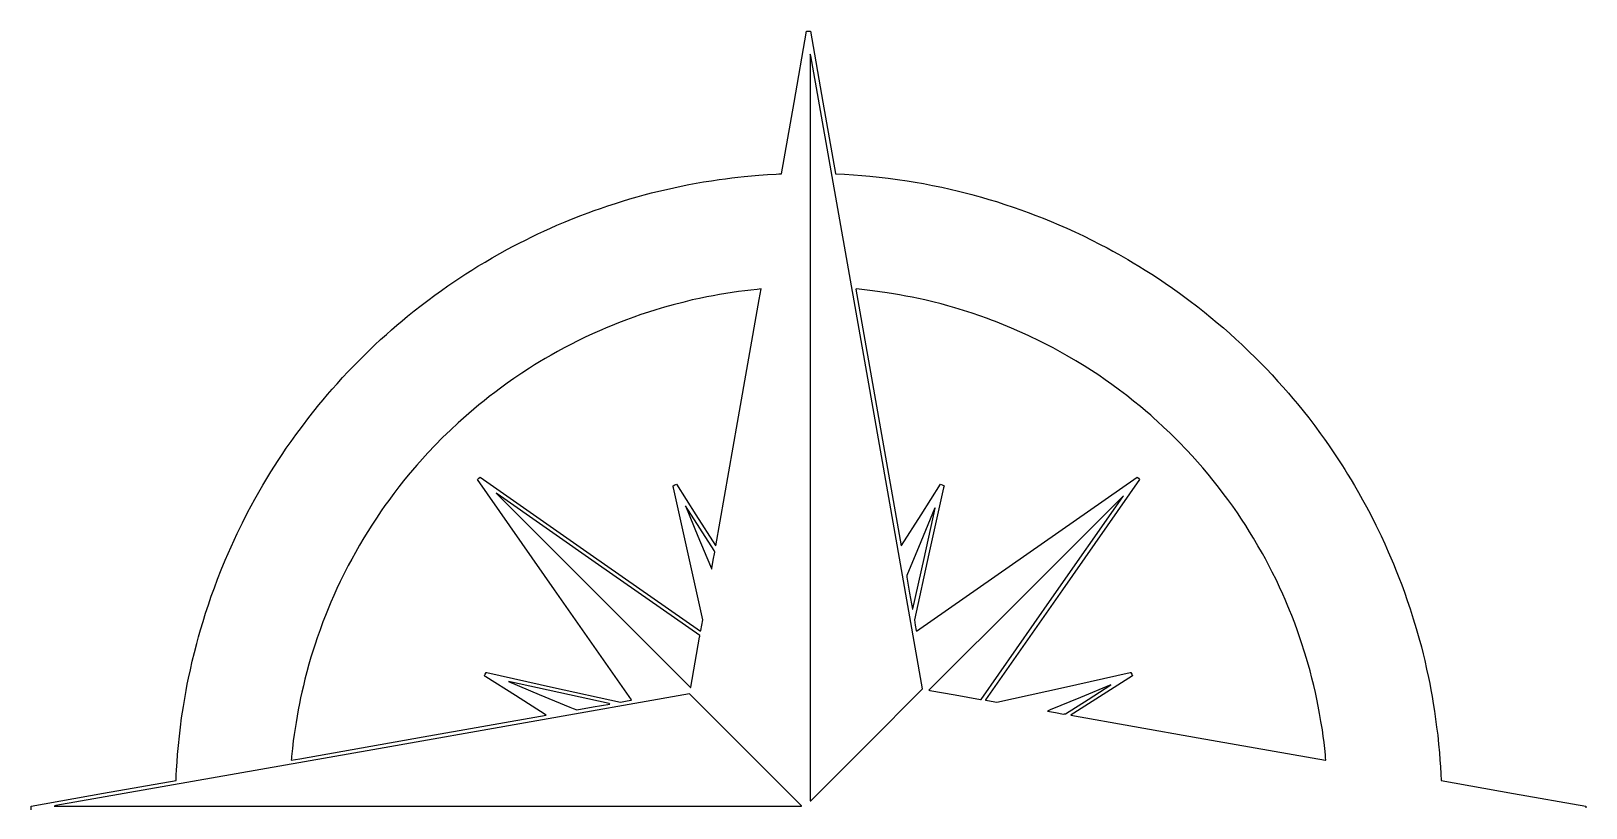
# Model space of a CAD drawing. Extents: x -56 to 56, y -56 to 56.
# Drawn here: x -55.8 to 56.1, y 0.1 to 56 of the extents above; entities that cross this region are included whole.
import ezdxf

# ---------------------------------------------------------------- set-up
doc = ezdxf.new("R2010")
doc.units = 0

msp = doc.modelspace()

# ---------------------------------------------------------------- linework, layer by layer
at = {"layer": 'Layer 1'}
for p, q in [((-0.895798, 50.9082), (0.009773, 56.04054)), ((0.009773, 56.04054), (0.142276, 56.0405)), ((0.142276, 56.0405), (0.274818, 56.0405)), ((0.274818, 56.0405), (1.178927, 50.91248)), ((0.26888, 54.37616), (0.267022, 27.50616)), ((0.290272, 54.31496), (0.26888, 54.37616)), ((0.311664, 54.25376), (0.290272, 54.31496)), ((4.331354, 31.46956), (0.311664, 54.25376)), ((-1.801373, 45.77583), (-0.895798, 50.9082)), ((1.178927, 50.91248), (2.083044, 45.78448)), ((-10.083352, 44.64554), (-9.551226, 44.76844)), ((-9.551226, 44.76844), (-9.006347, 44.87959)), ((-9.006347, 44.87959), (-8.461466, 44.99073)), ((-8.461466, 44.99073), (-7.935202, 45.08603)), ((-7.935202, 45.08603), (-7.408938, 45.18133)), ((-7.408938, 45.18133), (-6.845958, 45.26803)), ((-6.845958, 45.26803), (-6.282977, 45.35473)), ((-6.282977, 45.35473), (-5.830145, 45.41513)), ((-5.830145, 45.41513), (-5.377314, 45.47563)), ((-5.377314, 45.47563), (-4.93672, 45.52553)), ((-4.93672, 45.52553), (-4.496127, 45.57543)), ((-4.496127, 45.57543), (-3.957624, 45.62413)), ((-3.957624, 45.62413), (-3.419122, 45.67283)), ((-3.419122, 45.67283), (-2.807188, 45.71053)), ((-2.807188, 45.71053), (-2.195252, 45.74823)), ((-2.195252, 45.74823), (-1.998314, 45.76203)), ((-1.998314, 45.76203), (-1.801373, 45.77583)), ((2.083044, 45.78448), (2.086764, 45.77848)), ((2.086764, 45.77848), (2.090484, 45.77248)), ((2.090484, 45.77248), (2.737898, 45.73478)), ((2.737898, 45.73478), (3.385321, 45.69708)), ((3.385321, 45.69708), (3.972779, 45.64768)), ((3.972779, 45.64768), (4.560237, 45.59828)), ((4.560237, 45.59828), (5.221125, 45.52428)), ((5.221125, 45.52428), (5.882013, 45.45028)), ((5.882013, 45.45028), (6.555144, 45.35458)), ((6.555144, 45.35458), (7.228276, 45.25898)), ((7.228276, 45.25898), (7.815735, 45.15897)), ((7.815735, 45.15897), (8.403184, 45.05897)), ((8.403184, 45.05897), (9.064239, 44.92677)), ((9.064239, 44.92677), (9.725285, 44.79455)), ((9.725285, 44.79455), (10.32482, 44.65635)), ((-14.287087, 43.46044), (-13.748583, 43.64075)), ((-13.748583, 43.64075), (-13.234559, 43.79878)), ((-13.234559, 43.79878), (-12.720533, 43.95681)), ((-12.720533, 43.95681), (-12.193807, 44.10449)), ((-12.193807, 44.10449), (-11.667078, 44.25216)), ((-11.667078, 44.25216), (-11.141279, 44.3874)), ((-11.141279, 44.3874), (-10.615477, 44.52264)), ((-10.615477, 44.52264), (-10.083352, 44.64554)), ((10.32482, 44.65635), (10.924364, 44.51813)), ((10.924364, 44.51813), (11.401671, 44.39617)), ((11.401671, 44.39617), (11.87898, 44.27422)), ((11.87898, 44.27422), (12.233896, 44.17582)), ((12.233896, 44.17582), (12.588823, 44.07742)), ((12.588823, 44.07742), (13.121864, 43.92057)), ((13.121864, 43.92057), (13.654913, 43.76372)), ((13.654913, 43.76372), (14.260069, 43.56498)), ((-17.371239, 42.30253), (-16.783782, 42.54736)), ((-16.783782, 42.54736), (-16.245278, 42.75488)), ((-16.245278, 42.75488), (-15.706776, 42.96238)), ((-15.706776, 42.96238), (-15.266182, 43.12125)), ((-15.266182, 43.12125), (-14.82559, 43.28015)), ((-14.82559, 43.28015), (-14.287087, 43.46044)), ((14.260069, 43.56498), (14.865226, 43.36624)), ((14.865226, 43.36624), (15.408972, 43.17334)), ((15.408972, 43.17334), (15.952718, 42.98045)), ((15.952718, 42.98045), (16.48751, 42.77492)), ((16.48751, 42.77492), (17.022292, 42.5694)), ((17.022292, 42.5694), (17.585145, 42.33658)), ((-19.770026, 41.22584), (-19.329431, 41.43354)), ((-19.329431, 41.43354), (-18.888838, 41.64123)), ((-18.888838, 41.64123), (-18.423768, 41.84947)), ((-18.423768, 41.84947), (-17.958698, 42.0577)), ((-17.958698, 42.0577), (-17.371239, 42.30253)), ((17.585145, 42.33658), (18.148006, 42.10377)), ((18.148006, 42.10377), (18.721814, 41.84754)), ((18.721814, 41.84754), (19.29563, 41.59133)), ((19.29563, 41.59133), (19.913946, 41.29297)), ((-22.058662, 40.02555), (-21.507918, 40.33174)), ((-21.507918, 40.33174), (-21.091803, 40.55223)), ((-21.091803, 40.55223), (-20.675688, 40.77272)), ((-20.675688, 40.77272), (-20.222855, 40.99929)), ((-20.222855, 40.99929), (-19.770026, 41.22584)), ((19.913946, 41.29297), (20.532262, 40.99463)), ((20.532262, 40.99463), (21.07662, 40.71201)), ((21.07662, 40.71201), (21.620986, 40.4294)), ((21.620986, 40.4294), (22.024857, 40.20848)), ((-23.637454, 39.10644), (-23.123429, 39.4129)), ((-23.123429, 39.4129), (-22.609402, 39.71937)), ((-22.609402, 39.71937), (-22.058662, 40.02555)), ((22.024857, 40.20848), (22.428735, 39.98757)), ((22.428735, 39.98757), (22.771418, 39.79122)), ((22.771418, 39.79122), (23.11411, 39.59488)), ((23.11411, 39.59488), (23.505746, 39.36158)), ((23.505746, 39.36158), (23.897381, 39.12828)), ((-25.791465, 37.70415), (-25.142813, 38.13678)), ((-25.142813, 38.13678), (-24.494162, 38.56942)), ((-24.494162, 38.56942), (-24.065807, 38.83794)), ((-24.065807, 38.83794), (-23.637454, 39.10644)), ((23.897381, 39.12828), (24.362456, 38.83551)), ((24.362456, 38.83551), (24.827522, 38.54275)), ((24.827522, 38.54275), (25.317074, 38.21879)), ((25.317074, 38.21879), (25.806617, 37.89485)), ((-27.234153, 36.6558), (-26.740693, 37.02726)), ((-26.740693, 37.02726), (-26.266079, 37.3657)), ((-26.266079, 37.3657), (-25.791465, 37.70415)), ((-7.164, 36.90828), (-7.690263, 36.79629)), ((-6.711168, 36.99318), (-7.164, 36.90828)), ((-6.258336, 37.07808), (-6.711168, 36.99318)), ((-5.805505, 37.15198), (-6.258336, 37.07808)), ((-5.352673, 37.22588), (-5.805505, 37.15198)), ((-4.899841, 37.28698), (-5.352673, 37.22588)), ((-4.447009, 37.34808), (-4.899841, 37.28698)), ((-3.994178, 37.39768), (-4.447009, 37.34808)), ((-3.541346, 37.44728), (-3.994178, 37.39768)), ((-3.403686, 37.46218), (-3.541346, 37.44728)), ((-3.266024, 37.47708), (-3.403686, 37.46218)), ((-3.397914, 36.72643), (-3.331969, 37.10176)), ((-3.331969, 37.10176), (-3.266024, 37.47708)), ((3.571998, 37.46964), (3.552738, 37.46164)), ((3.552738, 37.46164), (5.182248, 28.22963)), ((3.591258, 37.47764), (3.571998, 37.46964)), ((4.173864, 37.41394), (3.591258, 37.47764)), ((4.756469, 37.35004), (4.173864, 37.41394)), ((5.28274, 37.27644), (4.756469, 37.35004)), ((5.809002, 37.20294), (5.28274, 37.27644)), ((6.249592, 37.12984), (5.809002, 37.20294)), ((6.69019, 37.05674), (6.249592, 37.12984)), ((7.143021, 36.97034), (6.69019, 37.05674)), ((7.595854, 36.88394), (7.143021, 36.97034)), ((25.806617, 37.89485), (26.320645, 37.53469)), ((26.320645, 37.53469), (26.834673, 37.17454)), ((26.834673, 37.17454), (27.495561, 36.67747)), ((-28.704276, 35.50794), (-28.215944, 35.89613)), ((-28.215944, 35.89613), (-27.727613, 36.28432)), ((-27.727613, 36.28432), (-27.234153, 36.6558)), ((-11.374115, 35.80693), (-11.912617, 35.63148)), ((-10.83561, 35.98238), (-11.374115, 35.80693)), ((-10.211437, 36.16252), (-10.83561, 35.98238)), ((-9.587263, 36.34265), (-10.211437, 36.16252)), ((-8.901896, 36.51347), (-9.587263, 36.34265)), ((-8.216528, 36.6843), (-8.901896, 36.51347)), ((-7.690263, 36.79629), (-8.216528, 36.6843)), ((-4.962334, 27.86157), (-3.397914, 36.72643)), ((8.048685, 36.78664), (7.595854, 36.88394)), ((8.501517, 36.68934), (8.048685, 36.78664)), ((9.088976, 36.54447), (8.501517, 36.68934)), ((9.676434, 36.39959), (9.088976, 36.54447)), ((10.165976, 36.2632), (9.676434, 36.39959)), ((10.655528, 36.1268), (10.165976, 36.2632)), ((11.279696, 35.93244), (10.655528, 36.1268)), ((11.903874, 35.73807), (11.279696, 35.93244)), ((27.495561, 36.67747), (28.15645, 36.18041)), ((28.15645, 36.18041), (28.624313, 35.80474)), ((28.624313, 35.80474), (29.092184, 35.42906)), ((-29.841476, 34.53819), (-29.463076, 34.86975)), ((-29.463076, 34.86975), (-29.083675, 35.18884)), ((-29.083675, 35.18884), (-28.704276, 35.50794)), ((-14.409311, 34.67569), (-14.727519, 34.54093)), ((-14.091106, 34.81044), (-14.409311, 34.67569)), ((-13.515886, 35.03748), (-14.091106, 34.81044)), ((-12.940667, 35.26452), (-13.515886, 35.03748)), ((-12.426641, 35.448), (-12.940667, 35.26452)), ((-11.912617, 35.63148), (-12.426641, 35.448)), ((12.454613, 35.54461), (11.903874, 35.73807)), ((13.005352, 35.35114), (12.454613, 35.54461)), ((13.299081, 35.24079), (13.005352, 35.35114)), ((13.59281, 35.13044), (13.299081, 35.24079)), ((14.168034, 34.89864), (13.59281, 35.13044)), ((14.74325, 34.66686), (14.168034, 34.89864)), ((29.092184, 35.42906), (29.541108, 35.04966)), ((29.541108, 35.04966), (29.990032, 34.67025)), ((29.990032, 34.67025), (30.437122, 34.27182)), ((-31.054106, 33.45029), (-30.636991, 33.82847)), ((-30.636991, 33.82847), (-30.219877, 34.20665)), ((-30.219877, 34.20665), (-29.841476, 34.53819)), ((-16.440937, 33.74921), (-16.942723, 33.48998)), ((-15.914671, 33.99794), (-16.440937, 33.74921)), ((-15.388408, 34.24669), (-15.914671, 33.99794)), ((-15.057963, 34.39381), (-15.388408, 34.24669)), ((-14.727519, 34.54093), (-15.057963, 34.39381)), ((15.342952, 34.40077), (14.74325, 34.66686)), ((15.942644, 34.13469), (15.342952, 34.40077)), ((16.836075, 33.68879), (15.942644, 34.13469)), ((17.729496, 33.24289), (16.836075, 33.68879)), ((30.437122, 34.27182), (30.884213, 33.87337)), ((30.884213, 33.87337), (31.307178, 33.4781)), ((-32.96767, 31.53861), (-32.010888, 32.49445)), ((-32.010888, 32.49445), (-31.054106, 33.45029)), ((-18.790766, 32.47137), (-19.206882, 32.22694)), ((-18.374651, 32.71581), (-18.790766, 32.47137)), ((-17.90958, 32.97329), (-18.374651, 32.71581)), ((-17.444509, 33.23078), (-17.90958, 32.97329)), ((-16.942723, 33.48998), (-17.444509, 33.23078)), ((18.243524, 32.95684), (17.729496, 33.24289)), ((18.757543, 32.67078), (18.243524, 32.95684)), ((19.369377, 32.30358), (18.757543, 32.67078)), ((31.307178, 33.4781), (31.730152, 33.08283)), ((31.730152, 33.08283), (32.391041, 32.4197)), ((-33.369951, 31.09802), (-32.96767, 31.53861)), ((-20.479707, 31.41452), (-21.042687, 31.04176)), ((-19.916726, 31.78727), (-20.479707, 31.41452)), ((-19.561804, 32.00709), (-19.916726, 31.78727)), ((-19.206882, 32.22694), (-19.561804, 32.00709)), ((8.351034, 8.68536), (4.331354, 31.46956)), ((19.9812, 31.93638), (19.369377, 32.30358)), ((20.499998, 31.59915), (19.9812, 31.93638)), ((21.018795, 31.26194), (20.499998, 31.59915)), ((32.391041, 32.4197), (33.05193, 31.7566)), ((33.05193, 31.7566), (33.481813, 31.29195)), ((-34.457072, 29.87415), (-34.114654, 30.26578)), ((-34.114654, 30.26578), (-33.772234, 30.65742)), ((-33.772234, 30.65742), (-33.369951, 31.09802)), ((-22.021783, 30.34305), (-22.42566, 30.03592)), ((-21.532234, 30.69241), (-22.021783, 30.34305)), ((-21.042687, 31.04176), (-21.532234, 30.69241)), ((21.491437, 30.93224), (21.018795, 31.26194)), ((21.964088, 30.60255), (21.491437, 30.93224)), ((22.502592, 30.20043), (21.964088, 30.60255)), ((23.041088, 29.79832), (22.502592, 30.20043)), ((33.481813, 31.29195), (33.911706, 30.82731)), ((33.911706, 30.82731), (34.289608, 30.39896)), ((34.289608, 30.39896), (34.667519, 29.9706)), ((-35.434926, 28.68698), (-35.071819, 29.13982)), ((-35.071819, 29.13982), (-34.764445, 29.50698)), ((-34.764445, 29.50698), (-34.457072, 29.87415)), ((-23.56386, 29.14107), (-23.93102, 28.83106)), ((-23.196699, 29.43493), (-23.56386, 29.14107)), ((-22.829537, 29.7288), (-23.196699, 29.43493)), ((-22.42566, 30.03592), (-22.829537, 29.7288)), ((23.53064, 29.40505), (23.041088, 29.79832)), ((24.020191, 29.01178), (23.53064, 29.40505)), ((34.667519, 29.9706), (34.987744, 29.5912)), ((34.987744, 29.5912), (35.307959, 29.2118)), ((35.307959, 29.2118), (35.716709, 28.70119)), ((-36.265892, 27.60999), (-35.798033, 28.23415)), ((-35.798033, 28.23415), (-35.434926, 28.68698)), ((-24.67758, 28.18416), (-25.05698, 27.84725)), ((-24.298181, 28.52107), (-24.67758, 28.18416)), ((-23.93102, 28.83106), (-24.298181, 28.52107)), ((5.182248, 28.22963), (6.811748, 18.99762)), ((24.387351, 28.69797), (24.020191, 29.01178)), ((24.75451, 28.38417), (24.387351, 28.69797)), ((24.987043, 28.17665), (24.75451, 28.38417)), ((25.219575, 27.96911), (24.987043, 28.17665)), ((25.684651, 27.53526), (25.219575, 27.96911)), ((35.716709, 28.70119), (36.125459, 28.19059)), ((36.125459, 28.19059), (36.549999, 27.6242)), ((-37.078169, 26.49625), (-36.73375, 26.9858)), ((-36.73375, 26.9858), (-36.265892, 27.60999)), ((-25.617635, 27.31768), (-26.178293, 26.78809)), ((-25.05698, 27.84725), (-25.617635, 27.31768)), ((-6.526754, 18.99672), (-4.962334, 27.86157)), ((0.267022, 27.50616), (0.265164, 0.63606)), ((26.149716, 27.10142), (25.684651, 27.53526)), ((26.749983, 26.49292), (26.149716, 27.10142)), ((36.549999, 27.6242), (36.974548, 27.05778)), ((36.974548, 27.05778), (37.262285, 26.65392)), ((-37.716294, 25.56611), (-37.422589, 26.00672)), ((-37.422589, 26.00672), (-37.078169, 26.49625)), ((-26.70688, 26.23699), (-27.235469, 25.68587)), ((-26.178293, 26.78809), (-26.70688, 26.23699)), ((27.350249, 25.8844), (26.749983, 26.49292)), ((27.735449, 25.46051), (27.350249, 25.8844)), ((37.262285, 26.65392), (37.550033, 26.25004)), ((37.550033, 26.25004), (38.03111, 25.52795)), ((-38.526561, 24.31368), (-38.268281, 24.71961)), ((-38.268281, 24.71961), (-38.010002, 25.12552)), ((-38.010002, 25.12552), (-37.716294, 25.56611)), ((-28.026879, 24.80543), (-28.337831, 24.43826)), ((-27.631173, 25.24565), (-28.026879, 24.80543)), ((-27.235469, 25.68587), (-27.631173, 25.24565)), ((28.120647, 25.03663), (27.735449, 25.46051)), ((28.502896, 24.59153), (28.120647, 25.03663)), ((38.03111, 25.52795), (38.512188, 24.80587)), ((38.512188, 24.80587), (38.717327, 24.47542)), ((-39.101786, 23.36315), (-38.814174, 23.83842)), ((-38.814174, 23.83842), (-38.526561, 24.31368)), ((-28.984236, 23.65398), (-29.319686, 23.23683)), ((-28.648782, 24.07111), (-28.984236, 23.65398)), ((-28.337831, 24.43826), (-28.648782, 24.07111)), ((-23.67733, 23.7507), (-23.58184, 23.8461)), ((-18.12922, 15.82491), (-23.67733, 23.7507)), ((-23.58184, 23.8461), (-23.48636, 23.9416)), ((-23.48636, 23.9416), (-15.56058, 18.3935)), ((15.846648, 18.39267), (23.772598, 23.94093)), ((23.962188, 23.75153), (18.414688, 15.82661)), ((23.772598, 23.94093), (23.867398, 23.84623)), ((23.867398, 23.84623), (23.962188, 23.75153)), ((28.885151, 24.14647), (28.502896, 24.59153)), ((29.258024, 23.68139), (28.885151, 24.14647)), ((29.630907, 23.21633), (29.258024, 23.68139)), ((38.717327, 24.47542), (38.922456, 24.14498)), ((38.922456, 24.14498), (39.166649, 23.7411)), ((39.166649, 23.7411), (39.410841, 23.33722)), ((-39.676828, 22.35486), (-39.389307, 22.85902)), ((-39.389307, 22.85902), (-39.101786, 23.36315)), ((-29.686463, 22.74831), (-30.053237, 22.25978)), ((-29.319686, 23.23683), (-29.686463, 22.74831)), ((-22.278675, 22.75029), (-22.315385, 22.76989)), ((-22.315385, 22.76989), (-15.328115, 15.7795)), ((-22.241955, 22.73069), (-22.278675, 22.75029)), ((-14.953675, 17.62999), (-22.241955, 22.73069)), ((-9.604014, 23.31462), (-9.482374, 23.36592)), ((-9.591314, 23.24092), (-9.604014, 23.31462)), ((-9.578594, 23.16722), (-9.591314, 23.24092)), ((-8.524234, 18.4111), (-9.578594, 23.16722)), ((-9.482374, 23.36592), (-9.360732, 23.41722)), ((-9.360732, 23.41722), (-7.959112, 21.21697)), ((8.244126, 21.21786), (9.645746, 23.41812)), ((9.863475, 23.16802), (8.809115, 18.41209)), ((9.645746, 23.41812), (9.767388, 23.36682)), ((9.767388, 23.36682), (9.889031, 23.31542)), ((9.876253, 23.24172), (9.863475, 23.16802)), ((9.889031, 23.31542), (9.876253, 23.24172)), ((22.790454, 22.57987), (15.799044, 15.59157)), ((17.650774, 15.21833), (22.751374, 22.50647)), ((22.751374, 22.50647), (22.770914, 22.54317)), ((22.770914, 22.54317), (22.790454, 22.57987)), ((29.973079, 22.7635), (29.630907, 23.21633)), ((30.315263, 22.31066), (29.973079, 22.7635)), ((39.410841, 23.33722), (39.70395, 22.82319)), ((39.70395, 22.82319), (39.99705, 22.30917)), ((-40.577675, 20.63255), (-40.202784, 21.38256)), ((-40.202784, 21.38256), (-39.939807, 21.86871)), ((-39.939807, 21.86871), (-39.676828, 22.35486)), ((-30.592461, 21.50097), (-30.935238, 20.98694)), ((-30.32285, 21.88038), (-30.592461, 21.50097)), ((-30.053237, 22.25978), (-30.32285, 21.88038)), ((-8.711732, 21.87096), (-8.717502, 21.86496)), ((-8.717502, 21.86496), (-7.815381, 19.68811)), ((-8.705962, 21.87696), (-8.711732, 21.87096)), ((-7.677912, 20.26412), (-8.705962, 21.87696)), ((9.231793, 21.71127), (8.224163, 19.27777)), ((8.451274, 18.07234), (9.251613, 21.69127)), ((9.241703, 21.70127), (9.231793, 21.71127)), ((9.251613, 21.69127), (9.241703, 21.70127)), ((30.652351, 21.83335), (30.315263, 22.31066)), ((30.989431, 21.35605), (30.652351, 21.83335)), ((31.289523, 20.9027), (30.989431, 21.35605)), ((39.99705, 22.30917), (40.279296, 21.78291)), ((40.279296, 21.78291), (40.561541, 21.25664)), ((40.561541, 21.25664), (40.944258, 20.4856)), ((-40.952567, 19.88253), (-40.577675, 20.63255)), ((-31.278016, 20.47292), (-31.560739, 20.02009)), ((-30.935238, 20.98694), (-31.278016, 20.47292)), ((-7.959112, 21.21697), (-6.557492, 19.01672)), ((-6.649862, 18.65129), (-7.677912, 20.26412)), ((6.842506, 19.01762), (8.244126, 21.21786)), ((31.589613, 20.44937), (31.289523, 20.9027)), ((31.871053, 19.99704), (31.589613, 20.44937)), ((40.944258, 20.4856), (41.326985, 19.71456)), ((-41.395958, 18.91853), (-41.174262, 19.40052)), ((-41.174262, 19.40052), (-40.952567, 19.88253)), ((-32.148719, 19.04035), (-32.453978, 18.51345)), ((-31.843461, 19.56727), (-32.148719, 19.04035)), ((-31.560739, 20.02009), (-31.843461, 19.56727)), ((-7.815381, 19.68811), (-6.913259, 17.51127)), ((-6.557492, 19.01672), (-6.542123, 19.00672)), ((6.827127, 19.00762), (6.842506, 19.01762)), ((8.224163, 19.27777), (7.216543, 16.84427)), ((32.152503, 19.54472), (31.871053, 19.99704)), ((32.471412, 18.99397), (32.152503, 19.54472)), ((41.326985, 19.71456), (41.587199, 19.13935)), ((41.587199, 19.13935), (41.847413, 18.56413)), ((-42.09383, 17.26828), (-41.818331, 17.95366)), ((-41.818331, 17.95366), (-41.607144, 18.43609)), ((-41.607144, 18.43609), (-41.395958, 18.91853)), ((-32.711678, 18.03678), (-32.969377, 17.56011)), ((-32.453978, 18.51345), (-32.711678, 18.03678)), ((-15.56058, 18.3935), (-7.6348, 12.84539)), ((-7.469874, 13.65498), (-8.524234, 18.4111)), ((-6.812223, 17.36427), (-6.709726, 17.95256)), ((-6.709726, 17.95256), (-6.607206, 18.53889)), ((-6.628539, 18.59509), (-6.649862, 18.65129)), ((-6.607206, 18.53889), (-6.628539, 18.59509)), ((-6.542123, 19.00672), (-6.526754, 18.99672)), ((6.811748, 18.99762), (6.827127, 19.00762)), ((7.650796, 14.45345), (8.451135, 18.07238)), ((8.809115, 18.41209), (7.754745, 13.65615)), ((7.920708, 12.8444), (15.846648, 18.39267)), ((8.451135, 18.07238), (8.451274, 18.07234)), ((32.790322, 18.44323), (32.471412, 18.99397)), ((33.001943, 18.0516), (32.790322, 18.44323)), ((33.213556, 17.65996), (33.001943, 18.0516)), ((41.847413, 18.56413), (42.035308, 18.12354)), ((42.035308, 18.12354), (42.223194, 17.68294)), ((-42.36933, 16.58291), (-42.09383, 17.26828)), ((-33.257169, 16.9849), (-33.54496, 16.40967)), ((-32.969377, 17.56011), (-33.257169, 16.9849)), ((-7.665395, 12.52929), (-14.953675, 17.62999)), ((-6.913259, 17.51127), (-6.870661, 17.41337)), ((-6.870661, 17.41337), (-6.828063, 17.31547)), ((-6.828063, 17.31547), (-6.820143, 17.33987)), ((-6.820143, 17.33987), (-6.812223, 17.36427)), ((7.215589, 16.78707), (7.214635, 16.72987)), ((7.216543, 16.84427), (7.215589, 16.78707)), ((33.504136, 17.08385), (33.213556, 17.65996)), ((33.794708, 16.50775), (33.504136, 17.08385)), ((42.223194, 17.68294), (42.419461, 17.19339)), ((42.419461, 17.19339), (42.615719, 16.70384)), ((-42.818549, 15.36145), (-42.593939, 15.97218)), ((-42.593939, 15.97218), (-42.36933, 16.58291)), ((-33.776345, 15.90788), (-34.00773, 15.4061)), ((-33.54496, 16.40967), (-33.776345, 15.90788)), ((-12.58111, 7.89913), (-18.12922, 15.82491)), ((-15.328115, 15.7795), (-8.340845, 8.78911)), ((7.214635, 16.72987), (7.417023, 15.57406)), ((18.414688, 15.82661), (12.867188, 7.9017)), ((34.026407, 16.00685), (33.794708, 16.50775)), ((34.258098, 15.50596), (34.026407, 16.00685)), ((42.615719, 16.70384), (42.811635, 16.17757)), ((42.811635, 16.17757), (43.00754, 15.65131)), ((-43.228691, 14.13517), (-43.02362, 14.74831)), ((-43.02362, 14.74831), (-42.818549, 15.36145)), ((-34.21111, 14.92796), (-34.414488, 14.44981)), ((-34.00773, 15.4061), (-34.21111, 14.92796)), ((7.417023, 15.57406), (7.619402, 14.41825)), ((15.799044, 15.59157), (8.807634, 8.60327)), ((12.55027, 7.92911), (17.650774, 15.21833)), ((34.419442, 15.13321), (34.258098, 15.50596)), ((34.580794, 14.76049), (34.419442, 15.13321)), ((34.74249, 14.36476), (34.580794, 14.76049)), ((43.00754, 15.65131), (43.214466, 15.05163)), ((43.214466, 15.05163), (43.421393, 14.45192)), ((-43.594002, 12.93578), (-43.411347, 13.53548)), ((-43.411347, 13.53548), (-43.228691, 14.13517)), ((-34.785018, 13.51261), (-34.991063, 12.94175)), ((-34.599754, 13.98121), (-34.785018, 13.51261)), ((-34.414488, 14.44981), (-34.599754, 13.98121)), ((-7.535614, 13.27724), (-7.469874, 13.65498)), ((7.619402, 14.41825), (7.635143, 14.43585)), ((7.635143, 14.43585), (7.650796, 14.45345)), ((7.754745, 13.65615), (7.820504, 13.27823)), ((34.904187, 13.96904), (34.74249, 14.36476)), ((35.113364, 13.41571), (34.904187, 13.96904)), ((43.421393, 14.45192), (43.640932, 13.74208)), ((43.640932, 13.74208), (43.860482, 13.03223)), ((-43.864815, 11.95668), (-43.729408, 12.44623)), ((-43.729408, 12.44623), (-43.594002, 12.93578)), ((-35.197108, 12.3709), (-35.345318, 11.91807)), ((-34.991063, 12.94175), (-35.197108, 12.3709)), ((-8.007726, 10.61289), (-7.689681, 12.42179)), ((-7.689681, 12.42179), (-7.677538, 12.47559)), ((-7.677538, 12.47559), (-7.665395, 12.52929)), ((-7.6348, 12.84539), (-7.618072, 12.87239)), ((-7.618072, 12.87239), (-7.601344, 12.89949)), ((-7.601344, 12.89949), (-7.535614, 13.27724)), ((7.820504, 13.27823), (7.886254, 12.9003)), ((7.886254, 12.9003), (7.903481, 12.8724)), ((7.903481, 12.8724), (7.920708, 12.8444)), ((35.322531, 12.86238), (35.113364, 13.41571)), ((35.587348, 12.06688), (35.322531, 12.86238)), ((43.860482, 13.03223), (44.042116, 12.3706)), ((44.042116, 12.3706), (44.223751, 11.70898)), ((-44.183072, 10.68386), (-44.023943, 11.32028)), ((-44.023943, 11.32028), (-43.864815, 11.95668)), ((-35.49353, 11.46524), (-35.643322, 10.96346)), ((-35.345318, 11.91807), (-35.49353, 11.46524)), ((35.852164, 11.27135), (35.587348, 12.06688)), ((36.034568, 10.63495), (35.852164, 11.27135)), ((44.223751, 11.70898), (44.344727, 11.22017)), ((44.344727, 11.22017), (44.465702, 10.73136)), ((-44.45244, 9.45999), (-44.317755, 10.07192)), ((-44.317755, 10.07192), (-44.183072, 10.68386)), ((-35.793114, 10.46167), (-35.937314, 9.92316)), ((-35.643322, 10.96346), (-35.793114, 10.46167)), ((-8.325785, 8.80511), (-8.007726, 10.61289)), ((36.21698, 9.99853), (36.034568, 10.63495)), ((44.465702, 10.73136), (44.601162, 10.11942)), ((44.601162, 10.11942), (44.736613, 9.5075)), ((-44.62492, 8.5788), (-44.53868, 9.01939)), ((-44.53868, 9.01939), (-44.45244, 9.45999)), ((-36.081515, 9.38467), (-36.191206, 8.91959)), ((-35.937314, 9.92316), (-36.081515, 9.38467)), ((-23.155936, 9.61867), (-23.104136, 9.74128)), ((-23.107556, 9.59277), (-23.155936, 9.61867)), ((-23.059176, 9.56687), (-23.107556, 9.59277)), ((-23.104136, 9.74128), (-23.052336, 9.86388)), ((-20.924956, 8.2076), (-23.059176, 9.56687)), ((-23.052336, 9.86388), (-23.0258, 9.86374)), ((-23.0258, 9.86374), (-22.9993, 9.86374)), ((-22.9993, 9.86374), (-18.19442, 8.79903)), ((-21.435836, 9.22168), (-21.445886, 9.21148)), ((-21.445886, 9.21148), (-19.237106, 8.29661)), ((-21.425786, 9.23188), (-21.435836, 9.22168)), ((-17.807366, 8.43124), (-21.425786, 9.23188)), ((18.484123, 8.79988), (23.290143, 9.86487)), ((21.887114, 8.98248), (19.710064, 8.08051)), ((20.266774, 7.93093), (21.898314, 8.97048)), ((23.43816, 9.62576), (21.33104, 8.28272)), ((21.892714, 8.97648), (21.887114, 8.98248)), ((21.898314, 8.97048), (21.892714, 8.97648)), ((23.290143, 9.86487), (23.3137, 9.86473)), ((23.3137, 9.86473), (23.3372, 9.86473)), ((23.3372, 9.86473), (23.38768, 9.74525)), ((23.38768, 9.74525), (23.43816, 9.62576)), ((36.353107, 9.46003), (36.21698, 9.99853)), ((36.489243, 8.92152), (36.353107, 9.46003)), ((44.736613, 9.5075), (44.822553, 9.06689)), ((44.822553, 9.06689), (44.908403, 8.62631)), ((-44.82174, 7.42837), (-44.72333, 8.00358)), ((-44.72333, 8.00358), (-44.62492, 8.5788)), ((-36.387148, 8.05064), (-36.473408, 7.64677)), ((-36.300898, 8.45451), (-36.387148, 8.05064)), ((-36.191206, 8.91959), (-36.300898, 8.45451)), ((-8.420907, 8.33025), (-31.205107, 4.31056)), ((-18.790736, 6.84835), (-20.924956, 8.2076)), ((-19.237106, 8.29661), (-17.028326, 7.38173)), ((-18.19442, 8.79903), (-13.38954, 7.73433)), ((-14.188936, 7.6306), (-17.807366, 8.43124)), ((-13.012385, 7.80003), (-12.63523, 7.86573)), ((-12.63523, 7.86573), (-12.60817, 7.88243)), ((-12.60817, 7.88243), (-12.58111, 7.89913)), ((-4.396187, 4.30559), (-8.420907, 8.33025)), ((-8.340845, 8.78911), (-8.333315, 8.79711)), ((-8.333315, 8.79711), (-8.325785, 8.80511)), ((4.326374, 4.66064), (8.351034, 8.68536)), ((8.807634, 8.60327), (8.834677, 8.59427)), ((8.834677, 8.59427), (8.86172, 8.58527)), ((8.86172, 8.58527), (10.68886, 8.26019)), ((10.68886, 8.26019), (12.51599, 7.93511)), ((12.51599, 7.93511), (12.53313, 7.93211)), ((12.53313, 7.93211), (12.55027, 7.92911)), ((12.867188, 7.9017), (12.880338, 7.8886)), ((12.880338, 7.8886), (12.893488, 7.8755)), ((12.893488, 7.8755), (13.2858, 7.8052)), ((13.678103, 7.7349), (18.484123, 8.79988)), ((19.710064, 8.08051), (17.533024, 7.17852)), ((18.634505, 6.89337), (20.266774, 7.93093)), ((21.33104, 8.28272), (19.22391, 6.93968)), ((36.598939, 8.43198), (36.489243, 8.92152)), ((36.708634, 7.94243), (36.598939, 8.43198)), ((36.808334, 7.43502), (36.708634, 7.94243)), ((44.908403, 8.62631), (44.995173, 8.13675)), ((44.995173, 8.13675), (45.081943, 7.64721)), ((-44.94611, 6.60445), (-44.88392, 7.01641)), ((-44.88392, 7.01641), (-44.82174, 7.42837)), ((-36.649328, 6.71663), (-36.720458, 6.27603)), ((-36.561368, 7.18169), (-36.649328, 6.71663)), ((-36.473408, 7.64677), (-36.561368, 7.18169)), ((-27.584926, 5.22924), (-18.730936, 6.79165)), ((-18.760836, 6.81995), (-18.790736, 6.84835)), ((-18.730936, 6.79165), (-18.760836, 6.81995)), ((-17.028326, 7.38173), (-16.780457, 7.28062)), ((-16.780457, 7.28062), (-16.53259, 7.17952)), ((-16.53259, 7.17952), (-15.34326, 7.3891)), ((-15.34326, 7.3891), (-14.15393, 7.59869)), ((-14.171426, 7.6148), (-14.188936, 7.6306)), ((-14.15393, 7.59869), (-14.171426, 7.6148)), ((-13.38954, 7.73433), (-13.012385, 7.80003)), ((13.2858, 7.8052), (13.678103, 7.7349)), ((17.435114, 7.13552), (17.337204, 7.09252)), ((17.337204, 7.09252), (17.91242, 6.98696)), ((17.533024, 7.17852), (17.435114, 7.13552)), ((17.91242, 6.98696), (18.487635, 6.88137)), ((18.487635, 6.88137), (18.561075, 6.88737)), ((18.561075, 6.88737), (18.634505, 6.89337)), ((19.113047, 6.86848), (19.002184, 6.79728)), ((19.002184, 6.79728), (28.168974, 5.1763)), ((19.22391, 6.93968), (19.113047, 6.86848)), ((36.908024, 6.92762), (36.808334, 7.43502)), ((37.004964, 6.33355), (36.908024, 6.92762)), ((45.081943, 7.64721), (45.167233, 7.08423)), ((45.167233, 7.08423), (45.252523, 6.52124)), ((-45.11363, 5.27435), (-45.02987, 5.93941)), ((-45.02987, 5.93941), (-44.94611, 6.60445)), ((-36.791588, 5.83544), (-36.853048, 5.39485)), ((-36.720458, 6.27603), (-36.791588, 5.83544)), ((37.101894, 5.73946), (37.004964, 6.33355)), ((37.162734, 5.28664), (37.101894, 5.73946)), ((45.252523, 6.52124), (45.325313, 5.93379)), ((45.325313, 5.93379), (45.398103, 5.34633)), ((-45.23724, 3.97705), (-45.17543, 4.6257)), ((-45.17543, 4.6257), (-45.11363, 5.27435)), ((-36.914508, 4.95425), (-36.976008, 4.39127)), ((-36.853048, 5.39485), (-36.914508, 4.95425)), ((-36.438991, 3.66484), (-27.584926, 5.22924)), ((0.302015, 0.63581), (4.326374, 4.66064)), ((28.168974, 5.1763), (37.335754, 3.55532)), ((37.223574, 4.8338), (37.162734, 5.28664)), ((37.273024, 4.3932), (37.223574, 4.8338)), ((45.398103, 5.34633), (45.459603, 4.72216)), ((45.459603, 4.72216), (45.521093, 4.09797)), ((-31.205107, 4.31056), (-53.989307, 0.29088)), ((-45.31425, 2.8511), (-45.27575, 3.41407)), ((-45.27575, 3.41407), (-45.23724, 3.97705)), ((-37.051148, 3.69112), (-37.064788, 3.55394)), ((-37.064788, 3.55394), (-36.751888, 3.60934)), ((-37.037518, 3.82829), (-37.051148, 3.69112)), ((-36.976008, 4.39127), (-37.037518, 3.82829)), ((-36.751888, 3.60934), (-36.438991, 3.66484)), ((-0.371477, 0.28093), (-4.396187, 4.30559)), ((37.322474, 3.95262), (37.273024, 4.3932)), ((37.338874, 3.75067), (37.322474, 3.95262)), ((37.335754, 3.55532), (37.345354, 3.55232)), ((37.354954, 3.54932), (37.338874, 3.75067)), ((37.345354, 3.55232), (37.354954, 3.54932)), ((45.521093, 4.09797), (45.558323, 3.58396)), ((45.558323, 3.58396), (45.595553, 3.06994)), ((-45.34892, 2.09432), (-45.33158, 2.47271)), ((-45.33158, 2.47271), (-45.31425, 2.8511)), ((45.595553, 3.06994), (45.621663, 2.58132)), ((45.621663, 2.58132), (45.647773, 2.09271)), ((-55.7763, 0.25436), (-50.56261, 1.17433)), ((-50.56261, 1.17433), (-45.34892, 2.09432)), ((45.647773, 2.09271), (45.652373, 2.08971)), ((45.652373, 2.08971), (45.656973, 2.08671)), ((45.656973, 2.08671), (50.858423, 1.17014)), ((50.858423, 1.17014), (56.059863, 0.25356)), ((-55.776348, -0.01066), (-55.7763, 0.12186)), ((-55.7763, 0.12186), (-55.7763, 0.25436)), ((-54.050507, 0.26958), (-54.111697, 0.24818)), ((-54.111697, 0.24818), (-27.241597, 0.24618)), ((-53.989307, 0.29088), (-54.050507, 0.26958)), ((-27.241597, 0.24618), (-0.371497, 0.24418)), ((-0.371497, 0.24418), (-0.371484, 0.26258)), ((-0.371484, 0.26258), (-0.371466, 0.26267)), ((-0.371466, 0.26267), (-0.371477, 0.28093)), ((0.265164, 0.63606), (0.283586, 0.63581)), ((0.283586, 0.63581), (0.302015, 0.63581)), ((56.059863, 0.25356), (56.0599, 0.11961))]:
    msp.add_line(p, q, dxfattribs=at)

doc.saveas('drawing.dxf')
